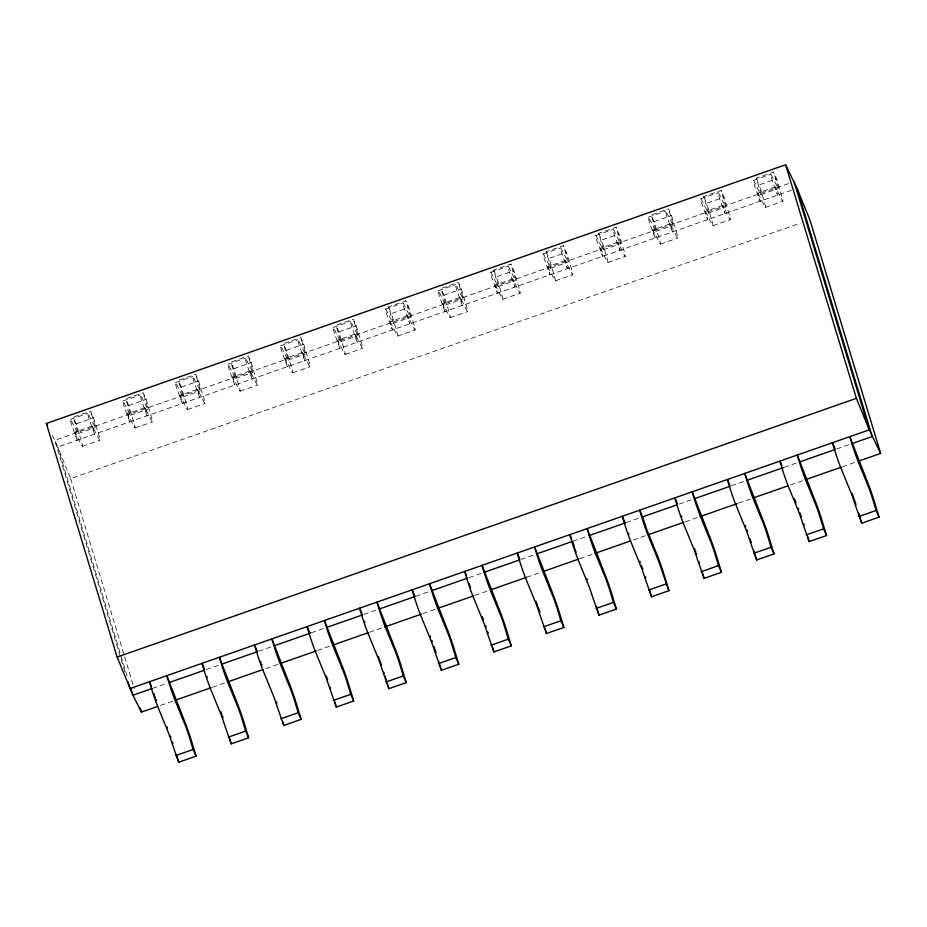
<?xml version="1.0" encoding="UTF-8"?>
<svg xmlns="http://www.w3.org/2000/svg" width="927" height="927" viewBox="0 0 927 927"><rect width="100%" height="100%" fill="white"/><g stroke="black" fill="none" stroke-linecap="round" stroke-linejoin="round"><path stroke-width="0.7" stroke-dasharray="4.63 3.48" d="M337.625 340.221L339.885 348.297L334.508 333.593A15.295 0.881 70.7 0 1 333.905 328.61L340.07 340.916A10.44 0.603 70.7 0 0 339.664 337.521L335.956 325.273L353.326 319.189L356.269 325.864L360.939 341.275A17.683 1.02 70.7 0 1 361.634 347.022L355.053 334.079L337.648 340.174L344.253 353.106A17.683 1.02 70.7 0 0 343.558 347.347L338.9 331.947L335.956 325.273M355.018 334.091L357.254 342.225L351.878 327.509A15.295 0.881 70.7 0 1 351.275 322.526L357.451 334.844A10.44 0.603 70.7 0 0 357.034 331.437L353.326 319.189M407.556 315.701L390.186 321.785L392.422 329.919L387.046 315.203A15.295 0.881 70.7 0 1 386.443 310.221L392.608 322.538A10.44 0.603 70.7 0 0 392.202 319.131L388.494 306.883L405.864 300.812L408.807 307.486L413.477 322.886A17.683 1.02 70.7 0 1 414.172 328.645L407.59 315.701L409.792 323.836L404.415 309.12A15.295 0.881 70.7 0 1 403.813 304.137L409.989 316.455A10.44 0.603 70.7 0 0 409.572 313.059L405.864 300.812M512.631 278.934L495.261 285.018L497.498 293.141L492.121 278.436A15.295 0.881 70.7 0 1 491.519 273.453L497.683 285.759A10.44 0.603 70.7 0 0 497.278 282.364L493.57 270.116L510.939 264.033L513.882 270.707L518.552 286.119A17.683 1.02 70.7 0 1 519.247 291.866L512.631 278.934L514.867 287.057L509.491 272.353A15.295 0.881 70.7 0 1 508.888 267.37L515.064 279.687A10.44 0.603 70.7 0 0 514.647 276.281L510.939 264.033M565.169 260.545L547.799 266.628L550.035 274.763L544.659 260.047A15.295 0.881 70.7 0 1 544.056 255.064L550.221 267.382A10.44 0.603 70.7 0 0 549.815 263.975L546.107 251.727L563.477 245.655L566.42 252.329L571.09 267.729A17.683 1.02 70.7 0 1 571.785 273.488L565.169 260.545L567.405 268.679L562.029 253.963A15.295 0.881 70.7 0 1 561.426 248.981L567.602 261.298A10.44 0.603 70.7 0 0 567.185 257.903L563.477 245.655M617.706 242.156L600.337 248.239L602.573 256.373L597.197 241.657A15.295 0.881 70.7 0 1 596.594 236.675L602.759 248.992A10.44 0.603 70.7 0 0 602.353 245.597L598.645 233.349L616.015 227.266L618.958 233.94L623.628 249.34A17.683 1.02 70.7 0 1 624.323 255.099L617.741 242.156L619.943 250.29L614.566 235.574A15.295 0.881 70.7 0 1 613.964 230.603L620.14 242.909A10.44 0.603 70.7 0 0 619.723 239.514L616.015 227.266M652.851 229.908L655.111 237.984L649.734 223.268A15.295 0.881 70.7 0 1 649.132 218.297L655.296 230.603A10.44 0.603 70.7 0 0 654.891 227.208L651.183 214.96L668.552 208.876L671.496 215.551L676.165 230.962A17.683 1.02 70.7 0 1 676.861 236.709L670.244 223.778L652.875 229.85L659.479 242.793A17.683 1.02 70.7 0 0 658.784 237.034L654.126 221.634L651.183 214.96M670.244 223.778L672.481 231.901L667.104 217.196A15.295 0.881 70.7 0 1 666.501 212.213L672.678 224.531A10.44 0.603 70.7 0 0 672.26 221.124L668.552 208.876M722.782 205.388L705.412 211.472L707.649 219.595L702.272 204.89A15.295 0.881 70.7 0 1 701.669 199.908L707.834 212.225A10.44 0.603 70.7 0 0 707.428 208.818L703.72 196.57L721.09 190.499L724.033 197.161L728.703 212.573A17.683 1.02 70.7 0 1 729.398 218.332L722.782 205.388L725.018 213.523L719.642 198.807A15.295 0.881 70.7 0 1 719.039 193.824L725.215 206.142A10.44 0.603 70.7 0 0 724.798 202.746L721.09 190.499M775.331 186.999L757.95 193.083L760.186 201.217L754.81 186.501A15.295 0.881 70.7 0 1 754.207 181.518L760.372 193.836A10.44 0.603 70.7 0 0 759.966 190.441L756.258 178.193L773.628 172.109L776.571 178.784L781.241 194.183A17.683 1.02 70.7 0 1 781.936 199.942L775.354 186.999L777.556 195.133L772.179 180.417A15.295 0.881 70.7 0 1 771.577 175.446L777.753 187.752A10.44 0.603 70.7 0 0 777.336 184.357L773.628 172.109M75.041 432.121L77.196 440.232L71.808 425.516A15.295 0.881 70.7 0 1 71.217 420.534L77.381 432.851A10.44 0.603 70.7 0 0 76.976 429.456L73.256 417.196L90.637 411.125L93.581 417.799L98.25 433.199A17.683 1.02 70.7 0 1 98.946 438.958L92.329 426.014L74.96 432.098L81.564 445.041A17.683 1.02 70.7 0 0 80.869 439.282L76.199 423.871L73.256 417.196M92.329 426.014L94.566 434.149L89.189 419.433A15.295 0.881 70.7 0 1 88.586 414.462L94.751 426.768A10.44 0.603 70.7 0 0 94.345 423.372L90.637 411.125M127.532 413.709L129.734 421.843L124.345 407.127A15.295 0.881 70.7 0 1 123.754 402.156L129.919 414.462A10.44 0.603 70.7 0 0 129.513 411.067L125.794 398.819L143.175 392.735L146.118 399.41L150.788 414.809A17.683 1.02 70.7 0 1 151.483 420.568L144.902 407.625L127.497 413.709L134.102 426.652A17.683 1.02 70.7 0 0 133.407 420.893L128.737 405.493L125.794 398.819M144.902 407.625L147.103 415.76L141.727 401.055A15.295 0.881 70.7 0 1 141.124 396.072L147.289 408.378A10.44 0.603 70.7 0 0 146.883 404.983L143.175 392.735M180.07 395.319L182.271 403.454L176.883 388.749A15.295 0.881 70.7 0 1 176.292 383.766L182.457 396.072A10.44 0.603 70.7 0 0 182.051 392.677L178.332 380.429L195.713 374.346L198.656 381.02L203.326 396.432A17.683 1.02 70.7 0 1 204.021 402.179L197.439 389.236L180.035 395.331L186.64 408.262A17.683 1.02 70.7 0 0 185.945 402.503L181.275 387.104L178.332 380.429M197.439 389.236L199.641 397.382L194.264 382.666A15.295 0.881 70.7 0 1 193.662 377.683L199.838 390A10.44 0.603 70.7 0 0 199.421 386.594L195.713 374.346M232.607 376.93L234.809 385.076L229.432 370.36A15.295 0.881 70.7 0 1 228.83 365.377L234.995 377.695A10.44 0.603 70.7 0 0 234.589 374.299L230.869 362.04L248.251 355.968L251.194 362.642L255.864 378.042A17.683 1.02 70.7 0 1 256.559 383.801L249.977 370.858L232.573 376.941L239.178 389.885A17.683 1.02 70.7 0 0 238.482 384.126L233.824 368.714L230.869 362.04M249.977 370.858L252.179 378.992L246.802 364.276A15.295 0.881 70.7 0 1 246.2 359.294L252.376 371.611A10.44 0.603 70.7 0 0 251.959 368.216L248.251 355.968M285.11 358.552L287.347 366.686L281.97 351.97A15.295 0.881 70.7 0 1 281.368 346.988L287.532 359.305A10.44 0.603 70.7 0 0 287.127 355.91L283.407 343.662L300.788 337.579L303.732 344.253L308.401 359.653A17.683 1.02 70.7 0 1 309.097 365.412L302.515 352.469L285.11 358.552L291.715 371.495A17.683 1.02 70.7 0 0 291.02 365.736L286.362 350.336L283.407 343.662M302.48 352.48L304.716 360.603L299.34 345.898A15.295 0.881 70.7 0 1 298.737 340.916L304.913 353.222A10.44 0.603 70.7 0 0 304.496 349.827L300.788 337.579M442.805 303.43L444.96 311.53L439.583 296.814A15.295 0.881 70.7 0 1 438.981 291.831L445.145 304.149A10.44 0.603 70.7 0 0 444.74 300.754L441.032 288.506L458.401 282.422L461.345 289.097L466.014 304.496A17.683 1.02 70.7 0 1 466.71 310.255L460.128 297.312L442.724 303.396L449.328 316.339A17.683 1.02 70.7 0 0 448.633 310.58L443.975 295.18L441.032 288.506M460.093 297.312L462.33 305.447L456.953 290.73A15.295 0.881 70.7 0 1 456.351 285.759L462.527 298.065A10.44 0.603 70.7 0 0 462.109 294.67L458.401 282.422M70.406 419.398L87.775 413.315M122.943 401.009L140.313 394.937M175.481 382.631L192.851 376.547M228.019 364.241L245.388 358.158M280.557 345.852L297.926 339.78M333.094 327.474L350.464 321.391M385.632 309.085L403.002 303.002M438.17 290.696L455.539 284.612M490.707 272.318L508.077 266.234M543.245 253.928L560.615 247.845M595.783 235.539L613.153 229.456M648.321 217.15L665.69 211.078M700.858 198.772L718.228 192.689M753.396 180.383L770.766 174.299M76.199 423.871L93.581 417.799M128.737 405.493L146.118 399.41M181.275 387.104L198.656 381.02M233.824 368.714L251.194 362.642M286.362 350.336L303.732 344.253M338.9 331.947L356.269 325.864M388.494 306.883L391.437 313.558L408.807 307.486M443.975 295.18L461.345 289.097M493.57 270.116L496.513 276.791L513.882 270.707M546.107 251.727L549.051 258.401L566.42 252.329M598.645 233.349L601.588 240.023L618.958 233.94M654.126 221.634L671.496 215.551M703.72 196.57L706.664 203.245L724.033 197.161M756.258 178.193L759.201 184.867L776.571 178.784M788.599 183.569L54.809 440.36L52.387 435.539M77.938 433.627L95.307 427.544M130.475 415.238L147.845 409.155M183.013 396.849L200.383 390.777M235.551 378.471L252.92 372.387M288.088 360.082L305.458 353.998M340.626 341.692L357.996 335.62M393.164 323.314L410.534 317.231M445.702 304.925L463.071 298.842M498.239 286.536L515.609 280.464M550.777 268.158L568.147 262.074M603.315 249.769L620.696 243.685M655.852 231.379L673.234 225.307M708.39 213.001L725.771 206.918M760.928 194.612L778.309 188.529M791.542 190.244L57.752 447.034L54.809 440.36L125.4 673.384M82.503 446.35L99.884 440.267M135.041 427.961L152.422 421.889M187.578 409.583L204.96 403.5M240.116 391.194L257.497 385.111M292.654 372.805L310.035 366.733M345.192 354.427L362.573 348.343M397.729 336.037L415.111 329.954M450.267 317.648L467.648 311.576M502.805 299.27L520.186 293.187M555.343 280.881L572.724 274.798M607.88 262.492L625.261 256.42M660.418 244.114L677.799 238.03M712.956 225.725L730.337 219.641M765.493 207.335L782.875 201.252M127.092 675.922L57.752 447.034L70.637 478.541L800.325 223.187M152.387 688.425L167.103 683.269M206.257 669.572L219.618 664.891M258.656 651.229L272.318 646.443M311.333 632.793L324.693 628.124M363.871 614.416L377.532 609.63M415.794 596.235L429.78 591.345M468.946 577.637L482.318 572.967M521.02 559.421L534.856 554.578M572.944 541.252L587.973 535.991M626.235 522.596L639.931 517.799M679.097 504.091L692.469 499.421M731.449 485.771L745.111 480.997M784.172 467.324L797.544 462.643M836.664 448.958L848.97 444.647M160.522 705.412L172.828 701.102M212.445 687.243L226.118 682.457M265.748 668.587L278.042 664.288M317.671 650.418L329.966 646.119M369.595 632.249L383.257 627.463M422.886 613.593L435.18 609.294M474.809 595.424L488.471 590.638M526.733 577.254L541.774 571.994M580.024 558.599L593.697 553.825M633.326 539.954L645.621 535.655M685.25 521.785L698.912 516.999M738.541 503.129L750.835 498.83M790.464 484.96L802.759 480.661M842.388 466.791L856.05 462.005M757.95 193.083L764.555 206.026A17.683 1.02 70.7 0 0 763.86 200.267L759.201 184.867M705.412 211.472L712.017 224.404A17.683 1.02 70.7 0 0 711.322 218.656L706.664 203.245M600.337 248.239L606.942 261.182A17.683 1.02 70.7 0 0 606.246 255.423L601.588 240.023M547.799 266.628L554.404 279.56A17.683 1.02 70.7 0 0 553.709 273.813L549.051 258.401M495.261 285.018L501.866 297.949A17.683 1.02 70.7 0 0 501.171 292.19L496.513 276.791M390.186 321.785L396.791 334.717A17.683 1.02 70.7 0 0 396.096 328.969L391.437 313.558M70.637 478.541L124.23 655.447M124.647 656.826L134.276 688.61"/><path stroke-width="1.39" d="M157.787 706.362L141.391 712.11L132.943 695.227L117.115 657.046L46.35 423.477L785.609 164.774L797 188.332L809.885 219.838L880.65 453.396L858.784 461.055M117.115 657.046L856.363 398.343L869.248 429.85L880.65 453.396M152.074 688.529L132.943 695.227L130.846 688.332M169.838 682.318L203.998 670.36M221.762 664.138L257.289 651.704M275.052 645.493L310.58 633.06M326.976 627.324L362.503 614.891M380.267 608.668L414.427 596.721M432.191 590.499L467.718 578.066M484.126 572.33L519.653 559.896M537.417 553.674L572.944 541.252M589.34 535.505L624.868 523.071M625.227 522.944L622.284 516.269L624.717 524.311A15.295 0.881 70.7 0 0 631.113 542.446L640.534 565.458A10.44 0.603 70.7 0 1 644.902 577.834L651.554 596.756L668.923 590.673L662.272 571.75A10.44 0.603 70.7 0 0 657.903 559.375L648.494 536.362A15.295 0.881 70.7 0 1 642.087 518.228L639.653 510.198L642.596 516.872L676.791 504.902M694.555 498.691L730.082 486.258M746.478 480.51L783.373 467.602M799.769 461.866L835.297 449.433M851.693 443.697L872.191 436.524L797 188.332M175.562 700.152L211.089 687.718M227.486 681.982L263.013 669.549M280.777 663.326L316.304 650.893M332.7 645.157L368.228 632.724M384.624 626.988L421.518 614.08M437.915 608.332L473.442 595.899M491.206 589.688L526.733 577.254M543.129 571.519L578.657 559.085M595.064 553.349L630.592 540.916M648.355 534.694L683.883 522.26M700.279 516.524L737.174 503.616M753.57 497.869L787.73 485.922M805.493 479.699L841.021 467.266M175.771 755.551L193.14 749.468L196.084 756.142L178.714 762.226L172.051 743.303A10.44 0.603 70.7 0 0 167.683 730.928L158.274 707.915A15.295 0.881 70.7 0 1 151.877 689.781L149.444 681.751L151.402 686.2M228.309 737.162L245.678 731.079L248.621 737.753L231.252 743.836L224.589 724.914A10.44 0.603 70.7 0 0 220.22 712.539L210.811 689.537A15.295 0.881 70.7 0 1 204.415 671.403L201.982 663.361L204.427 668.923M280.846 718.773L298.216 712.701L301.159 719.375L283.789 725.447L277.127 706.525A10.44 0.603 70.7 0 0 272.758 694.161L263.349 671.148A15.295 0.881 70.7 0 1 256.953 653.014L254.519 644.972L257.463 651.646M333.384 700.395L350.754 694.311L353.697 700.986L336.327 707.069L329.664 688.147A10.44 0.603 70.7 0 0 325.296 675.771L315.887 652.759A15.295 0.881 70.7 0 1 309.491 634.624L307.057 626.594L310 633.268M385.922 682.005L403.291 675.922L406.235 682.596L388.865 688.68L382.202 669.757A10.44 0.603 70.7 0 0 377.834 657.382L368.425 634.369A15.295 0.881 70.7 0 1 362.028 616.246L359.595 608.205L362.04 613.767M438.459 663.616L455.829 657.544L458.772 664.219L441.403 670.291L434.74 651.368A10.44 0.603 70.7 0 0 430.371 639.004L420.962 615.991A15.295 0.881 70.7 0 1 414.566 597.857L412.133 589.815L415.076 596.49M490.997 645.238L508.367 639.155L511.31 645.829L493.94 651.913L487.278 632.99A10.44 0.603 70.7 0 0 482.921 620.615L473.5 597.602A15.295 0.881 70.7 0 1 467.104 579.468L464.67 571.438L466.629 575.887M543.535 626.849L560.905 620.766L563.848 627.44L546.478 633.523L539.815 614.601A10.44 0.603 70.7 0 0 535.458 602.226L526.038 579.213A15.295 0.881 70.7 0 1 519.641 561.09L517.208 553.048L519.653 558.61M596.073 608.46L613.442 602.388L616.385 609.062L599.016 615.134L592.353 596.212A10.44 0.603 70.7 0 0 587.996 583.848L578.575 560.835A15.295 0.881 70.7 0 1 572.179 542.701L569.746 534.659L571.704 539.108M648.61 590.082L665.98 583.998M701.148 571.692L718.518 565.609L721.461 572.283L704.091 578.367L697.44 559.444A10.44 0.603 70.7 0 0 693.072 547.069L683.651 524.056A15.295 0.881 70.7 0 1 677.255 505.922L674.821 497.892L677.278 503.454M753.686 553.303L771.055 547.231L773.999 553.906L756.629 559.978L749.978 541.055A10.44 0.603 70.7 0 0 745.609 528.691L736.189 505.678A15.295 0.881 70.7 0 1 729.792 487.544L727.359 479.502L729.816 485.064M806.223 534.925L823.593 528.842L826.536 535.516L809.167 541.6L802.515 522.677A10.44 0.603 70.7 0 0 798.147 510.302L788.738 487.289A15.295 0.881 70.7 0 1 782.33 469.155L779.897 461.113L781.855 465.563M858.761 516.536L876.131 510.453L879.074 517.127L861.704 523.21L855.053 504.288A10.44 0.603 70.7 0 0 850.685 491.913L841.276 468.9A15.295 0.881 70.7 0 1 834.868 450.765L832.434 442.735L834.891 448.297M46.35 423.477L47.555 425.887M794.474 498.819L796.05 502.666M261.924 665.122L261.553 664.149M681.855 517.057L681.461 516.003M156.281 700.395L155.875 699.317M628.923 534.392L628.518 533.28M576.177 552.225L575.783 551.101M260.95 662.538L260.557 661.426M470.51 587.312L470.116 586.188M155.272 697.625L154.89 696.501M575.192 549.41L574.833 548.309M364.856 622.399L364.508 621.322M207.242 677.556L206.895 676.478M469.583 584.555L469.259 583.535M154.357 694.868L154.033 693.859M574.334 546.768L573.06 542.573M794.057 181.657L869.248 429.85L130 688.552L127.903 681.658M785.609 164.774L856.363 398.343M879.074 517.127L874.416 501.727A17.683 1.02 70.7 0 0 867.012 480.765L849.804 436.652L852.249 444.693A15.295 0.881 70.7 0 0 858.645 462.828L868.054 485.829A10.44 0.603 70.7 0 1 872.423 498.205L876.131 510.453M858.587 512.944L861.704 523.21M826.536 535.516L821.878 520.117A17.683 1.02 70.7 0 0 814.474 499.155L797.266 455.041L799.7 463.071A15.295 0.881 70.7 0 0 806.108 481.206L815.517 504.218A10.44 0.603 70.7 0 1 819.885 516.594L823.593 528.842M807.614 536.466L809.167 541.6M773.999 553.906L769.34 538.494A17.683 1.02 70.7 0 0 761.936 517.533L744.729 473.419L747.162 481.461A15.295 0.881 70.7 0 0 753.57 499.595L762.979 522.608A10.44 0.603 70.7 0 1 767.347 534.972L771.055 547.231M753.906 550.997L756.629 559.978M721.461 572.283L716.803 556.884A17.683 1.02 70.7 0 0 709.398 535.922L692.191 491.808L694.624 499.85A15.295 0.881 70.7 0 0 701.032 517.984L710.441 540.997A10.44 0.603 70.7 0 1 714.81 553.361L718.518 565.609M702.539 573.234L704.091 578.367M668.923 590.673L664.265 575.273A17.683 1.02 70.7 0 0 656.861 554.311L646.687 529.363L642.596 516.872M649.607 590.337L651.554 596.756M616.385 609.062L611.716 593.651A17.683 1.02 70.7 0 0 604.323 572.689L587.115 528.575L589.549 536.617A15.295 0.881 70.7 0 0 595.957 554.752L605.366 577.764A10.44 0.603 70.7 0 1 609.734 590.14L613.442 602.388M596.293 606.154L599.016 615.134M563.848 627.44L559.178 612.04A17.683 1.02 70.7 0 0 551.785 591.078L534.578 546.965L537.011 555.006A15.295 0.881 70.7 0 0 543.419 573.141L552.828 596.154A10.44 0.603 70.7 0 1 557.197 608.518L560.905 620.766M544.925 628.39L546.478 633.523M511.31 645.829L506.64 630.43A17.683 1.02 70.7 0 0 499.247 609.468L482.04 565.354L484.473 573.384A15.295 0.881 70.7 0 0 490.881 591.519L500.29 614.531A10.44 0.603 70.7 0 1 504.659 626.907L508.367 639.155M492.376 646.779L493.94 651.913M458.772 664.219L454.103 648.807A17.683 1.02 70.7 0 0 446.71 627.846L429.502 583.732L431.936 591.774A15.295 0.881 70.7 0 0 438.344 609.908L447.753 632.921A10.44 0.603 70.7 0 1 452.121 645.296L455.829 657.544M438.68 661.31L441.403 670.291M406.235 682.596L401.565 667.197A17.683 1.02 70.7 0 0 394.172 646.235L376.965 602.121L379.398 610.163A15.295 0.881 70.7 0 0 385.806 628.297L395.215 651.31A10.44 0.603 70.7 0 1 399.583 663.674L403.291 675.922M384.972 675.841L386.142 679.7M387.301 683.547L388.865 688.68M353.697 700.986L349.027 685.586A17.683 1.02 70.7 0 0 341.634 664.624L324.427 620.511L326.86 628.552A15.295 0.881 70.7 0 0 333.268 646.675L342.677 669.688A10.44 0.603 70.7 0 1 347.046 682.063L350.754 694.311M334.763 701.936L336.327 707.069M301.159 719.375L296.489 703.964A17.683 1.02 70.7 0 0 289.097 683.014L271.889 638.9L274.322 646.93A15.295 0.881 70.7 0 0 280.73 665.065L290.139 688.077A10.44 0.603 70.7 0 1 294.508 700.453L298.216 712.701M282.619 721.6L283.789 725.447M248.621 737.753L243.952 722.353A17.683 1.02 70.7 0 0 236.559 701.391L219.351 657.278L221.785 665.319A15.295 0.881 70.7 0 0 228.193 683.454L237.602 706.467A10.44 0.603 70.7 0 1 241.97 718.831L245.678 731.079M229.687 738.703L231.252 743.836M196.084 756.142L191.414 740.743A17.683 1.02 70.7 0 0 184.021 719.781L166.814 675.667L169.247 683.709A15.295 0.881 70.7 0 0 175.655 701.832L185.064 724.844A10.44 0.603 70.7 0 1 189.432 737.22L193.14 749.468M176.373 754.52L178.714 762.226M140.139 707.961L141.391 712.11M745.354 525.586A17.683 1.02 70.7 0 1 745.771 526.663M747.069 530.128A17.683 1.02 70.7 0 1 747.521 531.345M750.14 538.854A17.683 1.02 70.7 0 1 750.534 540.07M750.916 541.264A17.683 1.02 70.7 0 1 751.287 542.411M378.425 656.478A17.683 1.02 70.7 0 1 378.865 657.637M379.305 658.83A17.683 1.02 70.7 0 1 379.757 660.047M380.197 661.287A17.683 1.02 70.7 0 1 380.649 662.55M381.09 663.802A17.683 1.02 70.7 0 1 381.53 665.065M383.871 672.214A17.683 1.02 70.7 0 1 384.195 673.28M798.309 508.274A17.683 1.02 70.7 0 1 798.738 509.387M800.059 512.967A17.683 1.02 70.7 0 1 800.511 514.207M800.951 515.458A17.683 1.02 70.7 0 1 801.391 516.721M803.825 524.022A17.683 1.02 70.7 0 1 804.173 525.134M639.873 561.345A17.683 1.02 70.7 0 1 640.279 562.365M641.554 565.702A17.683 1.02 70.7 0 1 641.994 566.895M642.446 568.124A17.683 1.02 70.7 0 1 642.886 569.363M645.459 576.849A17.683 1.02 70.7 0 1 645.841 578.031M694.532 548.517A17.683 1.02 70.7 0 1 694.983 549.734M695.435 550.974A17.683 1.02 70.7 0 1 695.876 552.225M696.316 553.489A17.683 1.02 70.7 0 1 696.756 554.752M699.097 561.901A17.683 1.02 70.7 0 1 699.422 562.967M430.128 635.899A17.683 1.02 70.7 0 1 430.534 636.976M431.843 640.441A17.683 1.02 70.7 0 1 432.295 641.658M434.068 646.687A17.683 1.02 70.7 0 1 434.496 647.938M434.902 649.178A17.683 1.02 70.7 0 1 435.308 650.383M435.69 651.577A17.683 1.02 70.7 0 1 436.061 652.724M586.942 578.772A17.683 1.02 70.7 0 1 587.336 579.734M220.811 711.635A17.683 1.02 70.7 0 1 221.252 712.793M221.692 713.987A17.683 1.02 70.7 0 1 222.144 715.204M222.584 716.444A17.683 1.02 70.7 0 1 223.036 717.707M326.327 676.026A17.683 1.02 70.7 0 1 326.767 677.22M327.219 678.437A17.683 1.02 70.7 0 1 327.66 679.676M330.232 687.162A17.683 1.02 70.7 0 1 330.615 688.344M167.034 726.814A17.683 1.02 70.7 0 1 167.428 727.834M170.498 736.084A17.683 1.02 70.7 0 1 170.939 737.347M172.619 742.318A17.683 1.02 70.7 0 1 173.001 743.5M852.145 493.361A17.683 1.02 70.7 0 1 852.597 494.578M853.049 495.818A17.683 1.02 70.7 0 1 853.489 497.069M853.929 498.332A17.683 1.02 70.7 0 1 854.37 499.595M854.798 500.847A17.683 1.02 70.7 0 1 855.215 502.086M855.609 503.303A17.683 1.02 70.7 0 1 855.992 504.485M482.26 616.501A17.683 1.02 70.7 0 1 482.666 617.521M483.083 618.587A17.683 1.02 70.7 0 1 483.5 619.711M485.725 625.771A17.683 1.02 70.7 0 1 486.165 627.034M487.845 632.005A17.683 1.02 70.7 0 1 488.228 633.187M276.455 701.843A17.683 1.02 70.7 0 1 276.872 703.095M536.038 601.322A17.683 1.02 70.7 0 1 536.478 602.48M536.918 603.674A17.683 1.02 70.7 0 1 537.37 604.891M537.811 606.131A17.683 1.02 70.7 0 1 538.263 607.394M538.703 608.645A17.683 1.02 70.7 0 1 539.143 609.908M539.572 611.16A17.683 1.02 70.7 0 1 539.977 612.399"/></g></svg>
